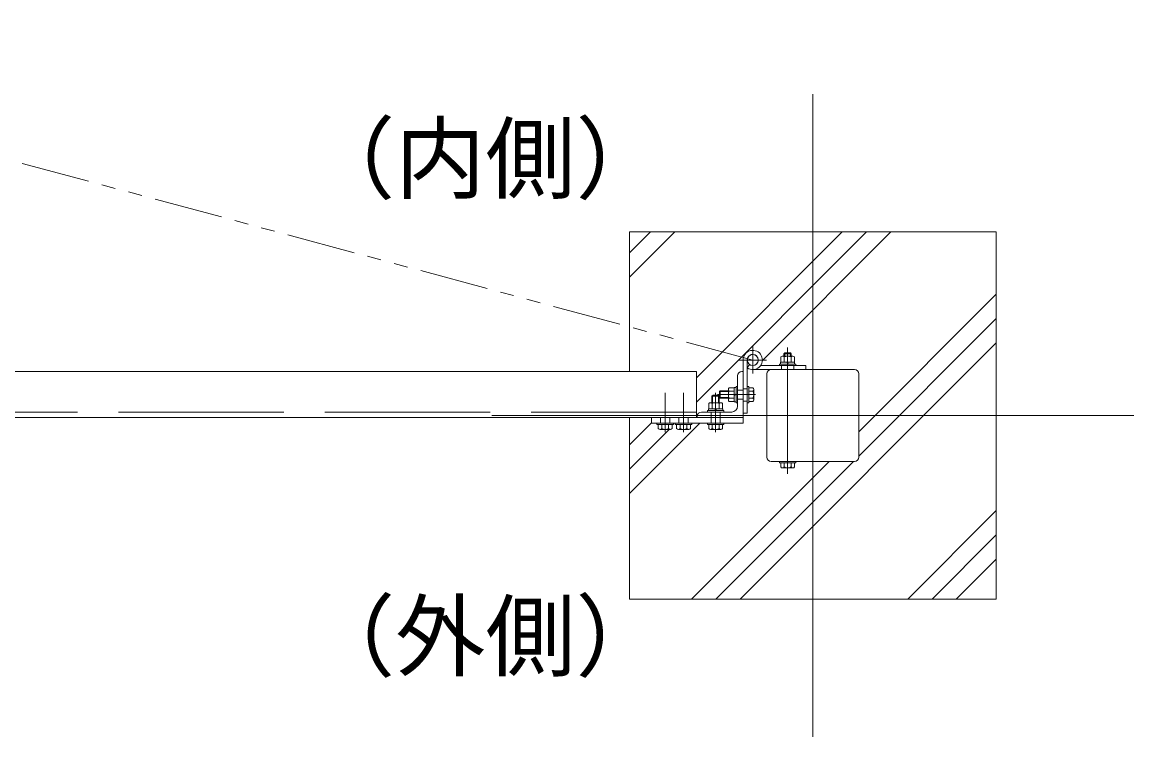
# Model space of a CAD drawing. Units: millimetres, scale not verified. Extents: x -6300 to 6300, y -4455 to 4455.
# Drawn here: x -1522 to -309, y 2332 to 3111 of the extents above; entities that cross this region are included whole.
import ezdxf
from ezdxf.enums import TextEntityAlignment as Align

# ---------------------------------------------------------------- set-up
doc = ezdxf.new("R2010")
doc.units = ezdxf.units.MM
doc.header["$LTSCALE"] = 30
for name, pattern in [('DASHED', [7.5, 6, -1.5]), ('USER1', [50.8, 31.75, -6.35, 6.35, -6.35]), ('USER2', [0.375, 0.25, -0.125]), ('USER3', [5, 2.5, -0.5, 0.5, -0.5, 0.5, -0.5])]:
    doc.linetypes.add(name, pattern=pattern)
for name, color, linetype, lineweight in [('0-0_D-TTL-TXT', 7, 'Continuous', 18), ('0-1_D-STR1', 1, 'Continuous', 18), ('0-2_D-BMK', 2, 'USER1', 13), ('0-3_D-STR4', 7, 'Continuous', 9), ('0-5_D-DCR-HCH', 7, 'Continuous', 9), ('0-9_D-STR3', 3, 'Continuous', 13)]:
    doc.layers.add(name, color=color, linetype=linetype, lineweight=lineweight)
doc.styles.add('ＭＳ ゴシック', font='')
doc.styles.get('ＭＳ ゴシック').set_extended_font_data('MS Gothic')

msp = doc.modelspace()

# ---------------------------------------------------------------- linework, layer by layer
at = {"layer": '0-1_D-STR1'}
for p, q in [((-786.41, 2729.9), (-2098.41, 2729.9)), ((-786.41, 2729.9), (-786.41, 2679.9)), ((-709.41, 2636.7), (-709.41, 2727.5)), ((-614.01, 2732.1), (-704.81, 2732.1)), ((-609.41, 2636.7), (-609.41, 2727.5)), ((-741.41, 2692.4), (-741.41, 2725.4)), ((-786.41, 2679.9), (-2098.41, 2679.9)), ((-780.91, 2685.9), (-747.91, 2685.9)), ((-614.01, 2632.1), (-704.81, 2632.1))]:
    msp.add_line(p, q, dxfattribs=at)
at = {"layer": '0-1_D-STR1', "linetype": 'DASHED'}
for p, q in [((-735.41, 2709.9), (-741.41, 2709.9)), ((-735.41, 2699.9), (-741.41, 2699.9)), ((-786.41, 2685.9), (-2098.41, 2685.9)), ((-770.41, 2679.9), (-770.41, 2685.9)), ((-760.41, 2685.9), (-760.41, 2679.9))]:
    msp.add_line(p, q, dxfattribs=at)
at = {"layer": '0-1_D-STR1'}
msp.add_lwpolyline([(-736.91, 2729.9), (-735.41, 2729.9), (-735.41, 2679.9), (-785.41, 2679.9), (-785.41, 2681.4)], dxfattribs=at)
for centre, radius, start, end in [((-736.91, 2725.4), 4.5, 90, 180), ((-704.81, 2727.5), 4.6, 90, 180), ((-614.01, 2727.5), 4.6, 0, 90), ((-747.91, 2692.4), 6.5, 270, 0), ((-780.91, 2681.4), 4.5, 90, 180), ((-704.81, 2636.7), 4.6, 180, 270), ((-614.01, 2636.7), 4.6, 270, 0)]:
    msp.add_arc(centre, radius, start, end, dxfattribs=at)
at = {"layer": '0-2_D-BMK', "linetype": 'USER3'}
msp.add_line((-724.91, 2742.6), (-2093.34, 3110.61), dxfattribs=at)
at = {"layer": '0-2_D-BMK'}
for p, q in [((-659.41, 2332.1), (-659.41, 3032.1)), ((-724.91, 2757.46), (-724.91, 2727.74)), ((-686.91, 2618.6), (-686.91, 2756.1)), ((-710.05, 2742.6), (-739.77, 2742.6)), ((-820.42, 2663.9), (-820.42, 2706.8)), ((-800.42, 2663.9), (-800.42, 2706.8)), ((-765.41, 2663.9), (-765.41, 2706.8)), ((-763.31, 2704.9), (-721.76, 2704.9)), ((-309.41, 2682.1), (-1009.41, 2682.1))]:
    msp.add_line(p, q, dxfattribs=at)
at = {"layer": '0-3_D-STR4'}
msp.add_line((-859.41, 2882.1), (-859.41, 2729.9), dxfattribs=at)
msp.add_lwpolyline([(-859.41, 2679.9), (-859.41, 2482.1), (-459.41, 2482.1), (-459.41, 2882.1), (-859.41, 2882.1)], dxfattribs=at)
at = {"layer": '0-5_D-DCR-HCH'}
for p, q in [((-859.41, 2832.71), (-810.03, 2882.1)), ((-859.41, 2859.23), (-836.54, 2882.1)), ((-786.41, 2696.53), (-600.84, 2882.1)), ((-786.41, 2723.04), (-627.36, 2882.1)), ((-714.43, 2741.99), (-574.32, 2882.1)), ((-609.41, 2664.34), (-459.41, 2814.34)), ((-609.41, 2637.82), (-459.41, 2787.82)), ((-738.62, 2482.1), (-459.41, 2761.31)), ((-859.41, 2650.04), (-835.41, 2674.04)), ((-859.41, 2597.01), (-782.52, 2673.9)), ((-859.41, 2623.53), (-816.14, 2666.8)), ((-791.65, 2482.1), (-641.65, 2632.1)), ((-765.14, 2482.1), (-615.14, 2632.1)), ((-555.95, 2482.1), (-459.41, 2578.64)), ((-529.43, 2482.1), (-459.41, 2552.12)), ((-502.92, 2482.1), (-459.41, 2525.6))]:
    msp.add_line(p, q, dxfattribs=at)
at = {"layer": '0-9_D-STR3'}
for p, q in [((-735.41, 2684.6), (-735.41, 2742.6)), ((-730.91, 2684.6), (-730.91, 2742.6)), ((-694.61, 2738.2), (-694.61, 2740.2)), ((-694.41, 2740.2), (-694.41, 2746)), ((-679.41, 2740.2), (-694.41, 2740.2)), ((-681.13, 2746.7), (-692.68, 2746.7)), ((-690.91, 2746.7), (-690.91, 2749.5)), ((-690.66, 2740.2), (-690.66, 2746)), ((-689.91, 2746.7), (-689.91, 2750.5)), ((-686.54, 2738.2), (-687.69, 2740.2)), ((-685.84, 2738.2), (-687, 2740.2)), ((-682.91, 2749.5), (-683.91, 2750.5)), ((-683.16, 2740.2), (-683.16, 2746)), ((-682.91, 2746.7), (-682.91, 2749.5)), ((-679.41, 2740.2), (-679.41, 2746)), ((-728.34, 2737.68), (-730.91, 2733.98)), ((-666.91, 2732.1), (-724.91, 2732.1)), ((-666.91, 2736.6), (-716.29, 2736.6)), ((-695.91, 2736.6), (-695.91, 2738.2)), ((-677.91, 2738.2), (-695.91, 2738.2)), ((-695.91, 2736.6), (-677.91, 2736.6)), ((-679.21, 2738.2), (-694.61, 2738.2)), ((-677.91, 2736.6), (-677.91, 2738.2)), ((-666.91, 2736.6), (-666.91, 2732.1)), ((-769.41, 2703.1), (-768.21, 2704.3)), ((-768.66, 2696), (-768.66, 2703.85)), ((-768.21, 2704.3), (-762.61, 2704.3)), ((-762.16, 2696), (-762.16, 2703.85)), ((-761.31, 2708.15), (-760.31, 2708.9)), ((-751.51, 2708.9), (-760.31, 2708.9)), ((-760.31, 2708.9), (-760.31, 2700.9)), ((-751.51, 2710.68), (-751.51, 2699.13)), ((-745.01, 2712.4), (-750.81, 2712.4)), ((-745.01, 2708.65), (-750.81, 2708.65)), ((-745.01, 2712.4), (-745.01, 2697.4)), ((-745.01, 2704.52), (-743.01, 2705.68)), ((-745.01, 2703.83), (-743.01, 2704.99)), ((-743.01, 2713.9), (-743.01, 2695.9)), ((-741.41, 2713.9), (-743.01, 2713.9)), ((-724.89, 2712.4), (-729.31, 2712.4)), ((-729.31, 2712.4), (-729.31, 2697.4)), ((-724.89, 2708.66), (-729.31, 2708.66)), ((-723.81, 2710.53), (-723.81, 2699.27)), ((-772.91, 2689.5), (-772.91, 2695.3)), ((-759.63, 2696), (-771.18, 2696)), ((-769.41, 2696), (-769.41, 2703.1)), ((-769.16, 2689.5), (-769.16, 2695.3)), ((-761.66, 2689.5), (-761.66, 2695.3)), ((-761.41, 2696), (-761.41, 2703.1)), ((-761.31, 2701.65), (-760.31, 2700.9)), ((-751.51, 2701.65), (-761.31, 2701.65)), ((-751.51, 2700.9), (-760.31, 2700.9)), ((-757.91, 2689.5), (-757.91, 2695.3)), ((-745.01, 2701.15), (-750.81, 2701.15)), ((-745.01, 2697.4), (-750.81, 2697.4)), ((-724.89, 2701.14), (-729.31, 2701.14)), ((-724.89, 2697.4), (-729.31, 2697.4)), ((-756.41, 2685.9), (-774.41, 2685.9)), ((-757.91, 2689.5), (-772.91, 2689.5)), ((-765.04, 2687.5), (-766.19, 2689.5)), ((-764.34, 2687.5), (-765.5, 2689.5)), ((-730.91, 2684.6), (-735.41, 2684.6)), ((-827.92, 2667.88), (-827.92, 2672.3)), ((-827.92, 2672.3), (-812.92, 2672.3)), ((-826.04, 2666.8), (-814.79, 2666.8)), ((-824.17, 2667.88), (-824.17, 2672.3)), ((-816.66, 2667.88), (-816.66, 2672.3)), ((-812.92, 2667.88), (-812.92, 2672.3)), ((-807.92, 2667.88), (-807.92, 2672.3)), ((-807.92, 2672.3), (-792.92, 2672.3)), ((-806.04, 2666.8), (-794.79, 2666.8)), ((-804.17, 2667.88), (-804.17, 2672.3)), ((-796.66, 2667.88), (-796.66, 2672.3)), ((-792.92, 2667.88), (-792.92, 2672.3)), ((-772.91, 2667.88), (-772.91, 2672.3)), ((-772.91, 2672.3), (-757.91, 2672.3)), ((-771.04, 2666.8), (-759.78, 2666.8)), ((-769.17, 2667.88), (-769.17, 2672.3)), ((-761.65, 2667.88), (-761.65, 2672.3)), ((-757.91, 2667.88), (-757.91, 2672.3)), ((-677.91, 2632.1), (-695.91, 2632.1)), ((-695.91, 2630.5), (-695.91, 2632.1)), ((-677.91, 2630.5), (-695.91, 2630.5)), ((-694.41, 2626.08), (-694.41, 2630.5)), ((-679.41, 2630.5), (-694.41, 2630.5)), ((-690.67, 2626.08), (-690.67, 2630.5)), ((-683.15, 2626.08), (-683.15, 2630.5)), ((-679.41, 2626.08), (-679.41, 2630.5)), ((-677.91, 2630.5), (-677.91, 2632.1)), ((-681.28, 2625), (-692.54, 2625))]:
    msp.add_line(p, q, dxfattribs=at)
at = {"layer": '0-9_D-STR3', "linetype": 'USER2'}
for p, q in [((-693.66, 2736.6), (-693.66, 2732.1)), ((-680.16, 2736.6), (-680.16, 2732.1)), ((-730.91, 2711.35), (-735.41, 2711.35)), ((-730.91, 2697.85), (-735.41, 2697.85))]:
    msp.add_line(p, q, dxfattribs=at)
at = {"layer": '0-9_D-STR3', "linetype": 'DASHED'}
for p, q in [((-825.42, 2673.9), (-825.42, 2679.9)), ((-815.42, 2673.9), (-815.42, 2679.9)), ((-805.42, 2673.9), (-805.42, 2679.9)), ((-795.42, 2673.9), (-795.42, 2679.9)), ((-770.41, 2673.9), (-770.41, 2679.9)), ((-760.41, 2673.9), (-760.41, 2679.9))]:
    msp.add_line(p, q, dxfattribs=at)
at = {"layer": '0-9_D-STR3'}
for points in [[(-679.21, 2738.2), (-679.21, 2740.2), (-694.61, 2740.2)], [(-682.91, 2749.5), (-690.91, 2749.5), (-689.91, 2750.5)], [(-683.91, 2746.7), (-683.91, 2750.5), (-689.91, 2750.5)], [(-769.41, 2703.1), (-761.41, 2703.1), (-762.61, 2704.3)], [(-751.51, 2708.15), (-761.31, 2708.15), (-761.31, 2701.65)], [(-745.01, 2697.2), (-745.01, 2712.6), (-743.01, 2712.6)], [(-745.01, 2697.2), (-743.01, 2697.2), (-743.01, 2712.6)], [(-741.41, 2713.9), (-741.41, 2695.9), (-743.01, 2695.9)], [(-756.41, 2685.9), (-756.41, 2687.5), (-774.41, 2687.5), (-774.41, 2685.9)], [(-757.71, 2687.5), (-773.11, 2687.5), (-773.11, 2689.5)], [(-757.71, 2687.5), (-757.71, 2689.5), (-773.11, 2689.5)]]:
    msp.add_lwpolyline(points, dxfattribs=at)
for points in [[(-730.91, 2695.9), (-729.31, 2695.9), (-729.31, 2713.9), (-730.91, 2713.9)], [(-735.41, 2679.9), (-735.41, 2673.9), (-835.41, 2673.9), (-835.41, 2679.9)], [(-811.42, 2672.3), (-829.42, 2672.3), (-829.42, 2673.9), (-811.42, 2673.9)], [(-791.42, 2672.3), (-809.42, 2672.3), (-809.42, 2673.9), (-791.42, 2673.9)], [(-756.41, 2672.3), (-774.41, 2672.3), (-774.41, 2673.9), (-756.41, 2673.9)]]:
    msp.add_lwpolyline(points, close=True, dxfattribs=at)
msp.add_circle((-724.91, 2742.6), 6, dxfattribs=at)
for centre, radius, start, end in [((-724.91, 2742.6), 10.5, 235.1501, 180), ((-724.91, 2742.6), 6, 235.1501, 180), ((-692.54, 2743.85), 2.85, 48.86501, 131.13492), ((-686.91, 2736.3), 10.39, 68.85291, 111.14701), ((-681.29, 2743.86), 2.85, 48.83488, 131.16505), ((-748.67, 2710.52), 2.85, 138.83491, 221.16509), ((-741.12, 2704.9), 10.39, 158.85295, 201.14705), ((-725.97, 2710.53), 2.16, 300, 60), ((-730.89, 2704.9), 7.08, 327.93138, 32.06862), ((-771.04, 2693.15), 2.85, 48.86505, 131.13495), ((-765.41, 2685.6), 10.39, 68.85295, 111.14705), ((-759.79, 2693.16), 2.85, 48.83491, 131.16509), ((-748.66, 2699.27), 2.85, 138.86505, 221.13495), ((-725.97, 2699.27), 2.16, 300, 60), ((-826.04, 2668.96), 2.16, 210, 330), ((-820.42, 2673.88), 7.08, 237.93138, 302.06862), ((-814.79, 2668.96), 2.16, 210, 330), ((-806.04, 2668.96), 2.16, 210, 330), ((-800.42, 2673.88), 7.08, 237.93138, 302.06862), ((-794.79, 2668.96), 2.16, 210, 330), ((-771.04, 2668.96), 2.16, 210, 330), ((-765.41, 2673.88), 7.08, 237.93138, 302.06862), ((-759.78, 2668.96), 2.16, 210, 330), ((-692.54, 2627.16), 2.16, 209.99996, 329.99996), ((-686.91, 2632.08), 7.08, 237.93134, 302.06858), ((-681.28, 2627.16), 2.16, 209.99996, 329.99996)]:
    msp.add_arc(centre, radius, start, end, dxfattribs=at)

# ---------------------------------------------------------------- texts
at = {"layer": '0-0_D-TTL-TXT', "style": 'ＭＳ ゴシック'}
for s, p in [('（内側）', (-1213.29, 2904.48)), ('（外側）', (-1213.29, 2383.99))]:
    msp.add_text(s, height=72.14, dxfattribs=at).set_placement(p, align=Align.BOTTOM_LEFT)

doc.saveas('drawing.dxf')
